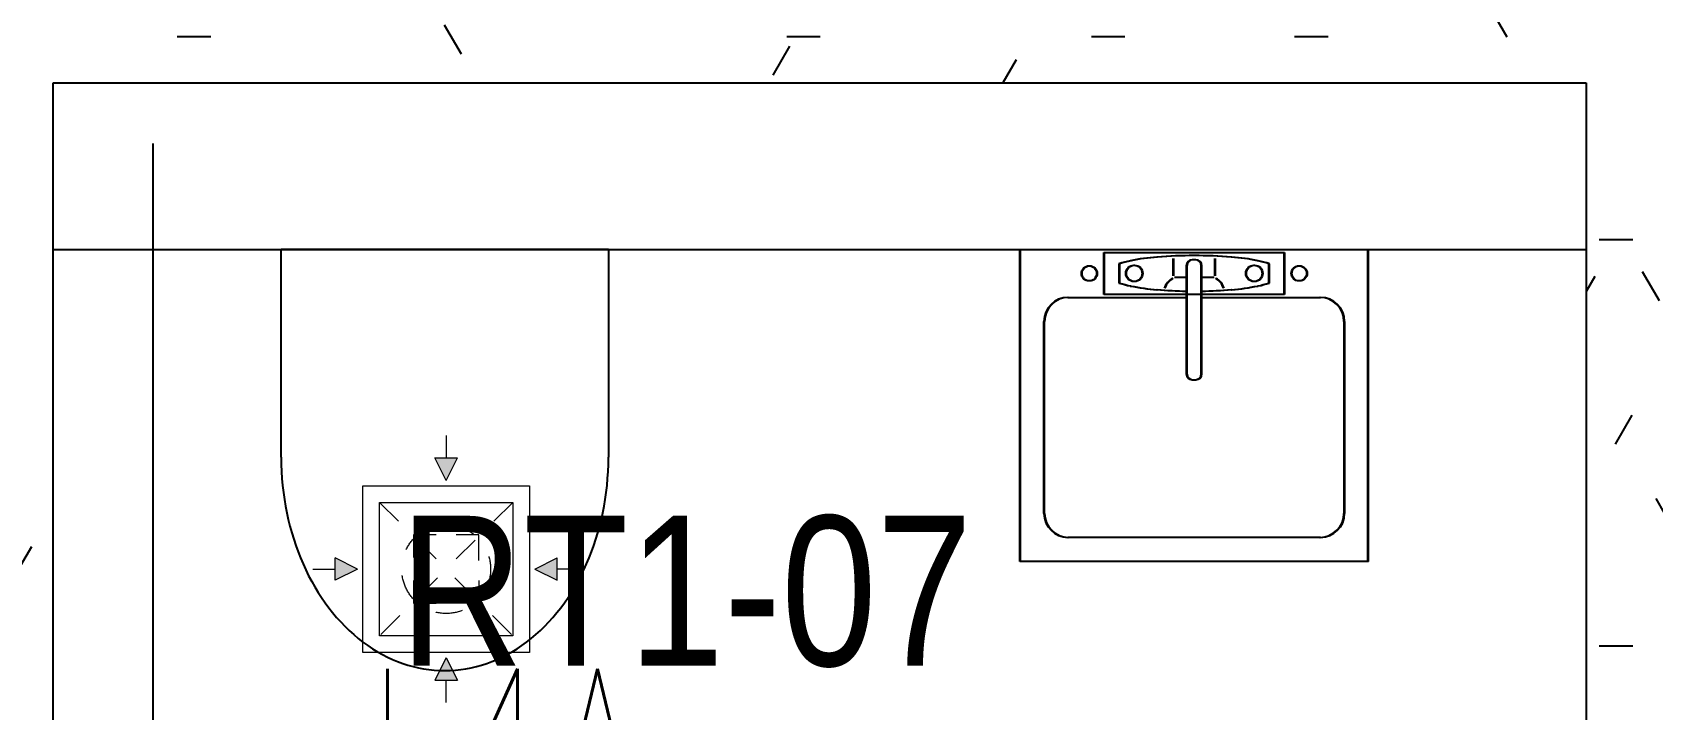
# Model space of a CAD drawing. Header units: millimetres. Extents: x -92759 to 184353, y -15225 to 86714.
# Drawn here: x -70914 to -68483, y 63151 to 64167 of the extents above; entities that cross this region are included whole.
import ezdxf

# ---------------------------------------------------------------- set-up
doc = ezdxf.new("R2010")
doc.units = ezdxf.units.MM
for name, pattern in [('Aligning Line', [3.2004, 1.6002, -1.6002]), ('HIDDEN', [0.375, 0.25, -0.125]), ('IDA - Grid Line', [2100, 1200, -300, 300, -300])]:
    doc.linetypes.add(name, pattern=pattern)
for name, color, linetype in [('0-1', 9, 'Continuous'), ('A-_ROOMNAME_A', 8, 'Continuous'), ('A-_WALL----_H-1', 9, 'Continuous'), ('A-_WALLPRTN_E', 8, 'Continuous'), ('E-_LITG _ CKT -DB', 1, 'HIDDEN'), ('E-legend', 1, 'Continuous'), ('M-ACMV_FCU', 5, 'Continuous')]:
    doc.layers.add(name, color=color, linetype=linetype)
doc.layers.add('A-_DETA----_E-6', color=7, linetype='Continuous', true_color=0x969696)
doc.layers.add('S-_ANOTGRID_E-1', color=9, linetype='IDA - Grid Line', true_color=0x808080)
doc.layers.add('M-ACMV_EAG', color=7, linetype='Continuous', lineweight=25, true_color=0x999900)
doc.styles.add('Arial Narrow_2', font='ARIALN.TTF', dxfattribs={"height": 225})
doc.styles.add('Simplex', font='simplex_.ttf', dxfattribs={"width": 0.7, "height": 450})
pattern_1 = [(0, (-11870.95, 40538.29), (609.6, 152.4), [50.292, -406.908, 50.292, -406.908, -2438.4]), (0, (-11870.95, 40538.29), (609.6, 152.4), [-914.4, 50.292, -864.108, 50.292, -406.908, -1066.8]), (0, (-11870.95, 40538.29), (609.6, 152.4), [-2286, 50.292, -254.508, 50.292, -711.708]), (120, (-11642.35, 40614.49), (-436.7823, 451.7291), [50.292, -406.908, 50.292, -406.908, -2438.4]), (120, (-11642.35, 40614.49), (-436.7823, 451.7291), [-914.4, 50.292, -864.108, 50.292, -406.908, -1066.8]), (120, (-11642.35, 40614.49), (-436.7823, 451.7291), [-2286, 50.292, -254.508, 50.292, -711.708]), (240, (-11566.15, 40919.29), (-172.8177, -604.1291), [50.292, -406.908, 50.292, -406.908, -2438.4]), (240, (-11566.15, 40919.29), (-172.8177, -604.1291), [-914.4, 50.292, -864.108, 50.292, -406.908, -1066.8]), (240, (-11566.15, 40919.29), (-172.8177, -604.1291), [-2286, 50.292, -254.508, 50.292, -711.708])]

# ---------------------------------------------------------------- blocks, each defined once
blk = doc.blocks.new('A$Cb2bf8f38')
at = {"layer": 'A-_WALL----_H-1'}
h = blk.add_hatch(dxfattribs=at)
h.set_pattern_fill('FP_1', color=256, style=0, pattern_type=2)
h.set_pattern_definition(pattern_1)
h.paths.add_polyline_path([(-27950, 29100), (-27950, 34050), (-28100, 34050), (-28100, 29100)])
h = blk.add_hatch(dxfattribs=at)
h.set_pattern_fill('FP_1', color=256, style=0, pattern_type=2)
h.set_pattern_definition(pattern_1)
h.paths.add_polyline_path([(-23050, 31550), (-17450, 31550), (-17450, 31700), (-27950, 31700), (-27950, 31550), (-23200, 31550)])
h.paths.add_polyline_path([(-28100, 31550), (-28100, 31700), (-30400, 31700), (-30400, 31550), (-29875.1, 31550)])
h = blk.add_hatch(dxfattribs=at)
h.set_pattern_fill('FP_1', color=256, style=0, pattern_type=2)
h.set_pattern_definition(pattern_1)
h.paths.add_polyline_path([(-25650, 29100), (-25500, 29100), (-25500, 31550), (-25650, 31550)])
at = {"layer": 'A-_DETA----_E-6'}
for p, q in [((-27950, 31550), (-25650, 31550)), ((-27950, 31300), (-27950, 31550)), ((-27950, 31550), (-25650, 31550)), ((-27950, 31300), (-27950, 31550)), ((-25650, 31550), (-25650, 31300)), ((-25650, 31550), (-25650, 31300)), ((-27950, 31300), (-25650, 31300)), ((-27950, 31300), (-25650, 31300)), ((-27116.9, 31300), (-27608.1, 31300)), ((-27608.1, 30988.1), (-27608.1, 31300)), ((-27116.9, 31300), (-27608.1, 31300)), ((-27608.1, 30988.1), (-27608.1, 31300)), ((-27116.9, 31300), (-27116.9, 30988.1)), ((-27116.9, 31300), (-27116.9, 30988.1)), ((-26499.5, 30832), (-26499.5, 31300)), ((-26499.5, 31300), (-25977.5, 31300)), ((-26498.5, 30832), (-26498.5, 31300)), ((-26498.5, 31300), (-25976.5, 31300)), ((-26373.5, 31295.5), (-26103.5, 31295.5)), ((-26373.5, 31232.5), (-26373.5, 31295.5)), ((-26372.5, 31295.5), (-26102.5, 31295.5)), ((-26372.5, 31232.5), (-26372.5, 31295.5)), ((-26269.7, 31260.3), (-26269.7, 31286.2)), ((-26268.7, 31260.3), (-26268.7, 31286.2)), ((-26207.3, 31260.3), (-26207.3, 31286.2)), ((-26206.3, 31260.3), (-26206.3, 31286.2)), ((-26103.5, 31295.5), (-26103.5, 31232.5)), ((-26102.5, 31295.5), (-26102.5, 31232.5)), ((-25977.5, 30832), (-25977.5, 31300)), ((-25976.5, 30832), (-25976.5, 31300)), ((-26351, 31278.5), (-26351, 31249.5)), ((-26350, 31278.5), (-26350, 31249.5)), ((-26250, 31275.4), (-26250, 31113.4)), ((-26249, 31275.4), (-26249, 31113.4)), ((-26236.5, 31284.4), (-26241, 31284.4)), ((-26235.5, 31284.4), (-26240, 31284.4)), ((-26227.5, 31113.4), (-26227.5, 31275.4)), ((-26226.5, 31113.4), (-26226.5, 31275.4)), ((-26126, 31249.5), (-26126, 31278.5)), ((-26125, 31249.5), (-26125, 31278.5)), ((-26250.3, 31257.9), (-26267.8, 31257.9)), ((-26249.3, 31257.9), (-26266.8, 31257.9)), ((-26209.3, 31257.9), (-26227.5, 31257.9)), ((-26208.3, 31257.9), (-26226.5, 31257.9)), ((-26427.5, 31228), (-26250, 31228)), ((-26426.5, 31228), (-26249, 31228)), ((-26103.5, 31232.5), (-26373.5, 31232.5)), ((-26102.5, 31232.5), (-26372.5, 31232.5)), ((-26227.5, 31228), (-26049.5, 31228)), ((-26226.5, 31228), (-26048.5, 31228)), ((-26463.5, 30904), (-26463.5, 31192)), ((-26462.5, 30904), (-26462.5, 31192)), ((-26013.5, 31192), (-26013.5, 30904)), ((-26012.5, 31192), (-26012.5, 30904)), ((-26241, 31104.4), (-26236.5, 31104.4)), ((-26240, 31104.4), (-26235.5, 31104.4)), ((-26049.5, 30868), (-26427.5, 30868)), ((-26048.5, 30868), (-26426.5, 30868)), ((-25977.5, 30832), (-26499.5, 30832)), ((-25976.5, 30832), (-26498.5, 30832))]:
    blk.add_line(p, q, dxfattribs=at)
for centre, radius in [((-26396, 31264), 11.4), ((-26395, 31264), 11.4), ((-26328.5, 31264), 12.3), ((-26327.5, 31264), 12.3), ((-26148.5, 31264), 12.3), ((-26147.5, 31264), 12.3), ((-26081, 31264), 11.4), ((-26080, 31264), 11.4)]:
    blk.add_circle(centre, radius, dxfattribs=at)
for centre, radius, start, end in [((-26265.3, 30936.1), 353.6, 94.6876, 101.1975), ((-26264.3, 30936.1), 353.6, 94.6876, 101.1975), ((-26238.5, 30609.2), 681.5, 90, 94.6876), ((-26237.5, 30609.2), 681.5, 90, 94.6876), ((-26238.5, 30609.2), 681.5, 85.3124, 90), ((-26237.5, 30609.2), 681.5, 85.3124, 90), ((-26211.7, 30936.1), 353.6, 78.8025, 85.3124), ((-26210.7, 30936.1), 353.6, 78.8025, 85.3124), ((-26305.3, 31138.3), 147.4, 101.1975, 108.0457), ((-26304.3, 31138.3), 147.4, 101.1975, 108.0457), ((-26241, 31275.4), 9, 90, 180), ((-26240, 31275.4), 9, 90, 180), ((-26236.5, 31275.4), 9, 0, 90), ((-26235.5, 31275.4), 9, 0, 90), ((-26171.7, 31138.3), 147.4, 71.9543, 78.8025), ((-26170.7, 31138.3), 147.4, 71.9543, 78.8025), ((-26305.3, 31389.7), 147.4, 251.9543, 258.8025), ((-26304.3, 31389.7), 147.4, 251.9543, 258.8025), ((-26265.3, 31591.9), 353.6, 258.8025, 265.3124), ((-26264.3, 31591.9), 353.6, 258.8025, 265.3124), ((-26238.5, 31918.8), 681.5, 265.3124, 269.0296), ((-26237.5, 31918.8), 681.5, 265.3124, 269.0296), ((-26258.5, 31233.8), 25.7, 118.4413, 161.9853), ((-26257.5, 31233.8), 25.7, 118.4413, 161.9853), ((-26238.5, 31918.8), 681.5, 270.9213, 274.6876), ((-26237.5, 31918.8), 681.5, 270.9213, 274.6876), ((-26218.5, 31233.8), 25.7, 18.0147, 61.5587), ((-26217.5, 31233.8), 25.7, 18.0147, 61.5587), ((-26211.7, 31591.9), 353.6, 274.6876, 281.1975), ((-26210.7, 31591.9), 353.6, 274.6876, 281.1975), ((-26171.7, 31389.7), 147.4, 281.1975, 288.0457), ((-26170.7, 31389.7), 147.4, 281.1975, 288.0457), ((-26427.5, 31192), 36, 90, 180), ((-26426.5, 31192), 36, 90, 180), ((-26049.5, 31192), 36, 0, 90), ((-26048.5, 31192), 36, 0, 90), ((-26241, 31113.4), 9, 180, 270), ((-26240, 31113.4), 9, 180, 270), ((-26236.5, 31113.4), 9, 270, 0), ((-26235.5, 31113.4), 9, 270, 0), ((-26427.5, 30904), 36, 180, 270), ((-26426.5, 30904), 36, 180, 270), ((-26049.5, 30904), 36, 270, 0), ((-26048.5, 30904), 36, 270, 0)]:
    blk.add_arc(centre, radius, start, end, dxfattribs=at)
blk.add_ellipse((-27362.5, 30988.1), major_axis=(0, 320), ratio=0.767386, start_param=1.570796, end_param=4.712389, dxfattribs=at)
blk.add_ellipse((-27362.5, 30988.1), major_axis=(0, 320), ratio=0.767386, start_param=1.570796, end_param=4.712389, dxfattribs=at)
at = {"layer": 'A-_WALLPRTN_E'}
for p, q in [((-27950, 31550), (-25650, 31550)), ((-27950, 29100), (-27950, 31550)), ((-25650, 31550), (-25650, 29100))]:
    blk.add_line(p, q, dxfattribs=at)
at = {"layer": 'S-_ANOTGRID_E-1'}
blk.add_line((-27800, -20141.4), (-27800, 53272.8), dxfattribs=at)
at = {"layer": 'A-_ROOMNAME_A', "insert": (-27430.4, 30900.3), "char_height": 225, "width": 1070.253, "attachment_point": 1, "style": 'Arial Narrow_2'}
blk.add_mtext('RT1-07', dxfattribs=at)
blk = doc.blocks.new('A$Cccd3aec5')
at = {"layer": 'E-legend', "lineweight": 25}
blk.add_circle((791.8, 170.3), 100, dxfattribs=at)
at = {"layer": 'E-legend', "lineweight": 25, "style": 'Simplex', "width": 0.7}
blk.add_text('L4A', height=250, dxfattribs=at).set_placement((341, 366))
blk = doc.blocks.new('EL_B8_L1_R4')
at = {"layer": 'E-_LITG _ CKT -DB', "ltscale": 0.5}
blk.add_blockref('A$Cccd3aec5', (-17026.4, -10503.6), dxfattribs=at)
blk = doc.blocks.new('A$Cfd5c790e')
at = {"layer": 'M-ACMV_EAG', "lineweight": 5}
h = blk.add_hatch(color=256, dxfattribs=at)
h.dxf.hatch_style = 1
h.paths.add_polyline_path([(16.8, 166.6), (-16.8, 166.6), (0, 133)])
h = blk.add_hatch(color=256, dxfattribs=at)
h.dxf.hatch_style = 1
h.paths.add_polyline_path([(-166.6, 16.8), (-166.6, -16.8), (-133, 0)])
h = blk.add_hatch(color=256, dxfattribs=at)
h.dxf.hatch_style = 1
h.paths.add_polyline_path([(133, 0), (166.6, -16.8), (166.6, 16.8)])
h = blk.add_hatch(color=256, dxfattribs=at)
h.dxf.hatch_style = 1
h.paths.add_polyline_path([(0, -133), (-16.8, -166.6), (16.8, -166.6)])
for p, q in [((0, 200.2), (0, 166.6)), ((-16.8, 166.6), (16.8, 166.6)), ((0, 133), (-16.8, 166.6)), ((-16.8, 166.6), (16.8, 166.6)), ((0, 133), (16.8, 166.6)), ((-200.2, 0), (-166.6, 0)), ((-166.6, -16.8), (-166.6, 16.8)), ((-133, 0), (-166.6, 16.8)), ((-166.6, -16.8), (-166.6, 16.8)), ((-133, 0), (-166.6, -16.8)), ((133, 0), (166.6, 16.8)), ((133, 0), (166.6, -16.8)), ((166.6, -16.8), (166.6, 16.8)), ((166.6, -16.8), (166.6, 16.8)), ((200.2, 0), (166.6, 0)), ((0, -133), (-16.8, -166.6)), ((0, -133), (16.8, -166.6)), ((-16.8, -166.6), (16.8, -166.6)), ((-16.8, -166.6), (16.8, -166.6)), ((0, -200.2), (0, -166.6))]:
    blk.add_line(p, q, dxfattribs=at)
at = {"layer": 'M-ACMV_EAG', "linetype": 'Aligning Line', "lineweight": 5, "ltscale": 25}
for p, q in [((-100, 100), (100, -100)), ((100, 100), (-100, -100))]:
    blk.add_line(p, q, dxfattribs=at)
at = {"layer": 'M-ACMV_EAG', "lineweight": 5}
for points in [[(-125, 125), (125, 125), (125, -125), (-125, -125)], [(-100, 100), (100, 100), (100, -100), (-100, -100)]]:
    blk.add_lwpolyline(points, close=True, dxfattribs=at)
for points in [[(-14.9, 51.2), (-49.1, 51.2), (-49.1, 17.1)], [(49.1, 12.8), (49.1, 51.2), (14.9, 51.2)], [(-49.1, -17.1), (-49.1, -51.2), (-14.9, -51.2)], [(49.1, -17.1), (49.1, -51.2), (19.2, -51.2)]]:
    blk.add_lwpolyline(points, dxfattribs=at)
at = {"layer": 'M-ACMV_EAG', "linetype": 'Aligning Line', "lineweight": 5, "ltscale": 25}
blk.add_circle((0, 0), 66.7, dxfattribs=at)
blk = doc.blocks.new('ACMV_B8L1_R9')
at = {"layer": 'M-ACMV_EAG', "lineweight": 5}
blk.add_blockref('A$Cfd5c790e', (219509.5, -46592.9), dxfattribs=at)

msp = doc.modelspace()

# ---------------------------------------------------------------- block references
at = {"layer": '0-1'}
msp.add_blockref('A$Cb2bf8f38', (-42933, 32541.2), dxfattribs=at)

# ---------------------------------------------------------------- next in the draw order: block references
at = {"color": 0}
msp.add_blockref('EL_B8_L1_R4', (-53725.9, 73099.6), dxfattribs=at)

# ---------------------------------------------------------------- next in the draw order: block references
at = {"layer": 'M-ACMV_FCU', "color": 5}
msp.add_blockref('ACMV_B8L1_R9', (-289803, 109954.6), dxfattribs=at)

doc.saveas('drawing.dxf')
